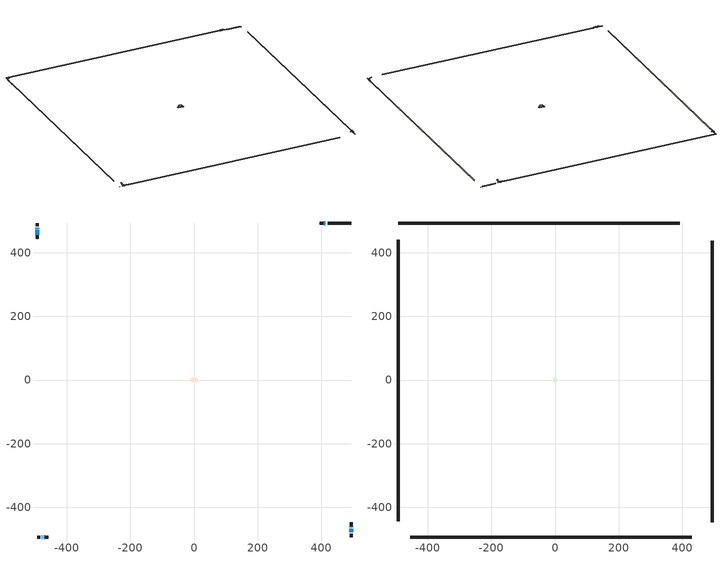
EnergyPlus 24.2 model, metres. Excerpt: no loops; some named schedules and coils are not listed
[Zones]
conditioned space
 floor adiabatic (AdiabaticFloorConstruction): -6.48,-6.48 -6.48,6.48 6.48,6.48 6.48,-6.48 z1.12
 floor foundation (Slab1 construction): -11.94,-3.41 -11.94,3.41 11.94,3.41 11.94,-3.41 z-1.34
 wall outside (RimJoist1 construction): 430.75,493.06 420.62,493.06 / -493.06,-493.06 -482.93,-493.06 / -493.06,493.06 -493.06,482.93 / 493.06,-493.06 493.06,-482.93 z1.12:1.42
 wall outside (AdiabaticWallConstruction 1): 415.39,493.06 414.66,493.06 / 413.74,493.06 413.31,493.06 z1.12:3.15
 wall outside (AdiabaticWallConstruction): -493.06,477.7 -493.06,477.19 z1.12:3.15; -493.06,476.27 -493.06,474.24 / -477.7,-493.06 -476.37,-493.06 / 493.06,-468.03 493.06,-466.48 / 493.06,-465.55 493.06,-464.9 / 493.06,-463.97 493.06,-463.32 / 493.06,-462.39 493.06,-461.09 / -493.06,466.11 -493.06,455.43 z1.12:2.34; -475.44,-493.06 -474.55,-493.06 / -473.62,-493.06 -472.73,-493.06 / 493.06,-477.7 493.06,-476.81 z1.12:2.19; 412.39,493.06 410.02,493.06 z1.12:2.56; 493.06,-475.88 493.06,-473.44 z1.12:2.14; -493.06,473.32 -493.06,472.7 z1.12:1.43; 493.06,-472.51 493.06,-468.96 / -493.06,471.78 -493.06,467.04 / -471.8,-493.06 -469.43,-493.06 / 409.09,493.06 406.73,493.06 z1.12:2.12
 wall outside (Wall1 construction): 405.8,493.06 394.42,493.06 / -468.51,-493.06 -457.13,-493.06 / -493.06,454.5 -493.06,443.13 / 493.06,-460.16 493.06,-448.79 z1.12:3.56
 wall outside (Wall2 construction): 393.5,493.06 392.86,493.06 / -456.2,-493.06 -455.57,-493.06 / -493.06,442.2 -493.06,441.56 / 493.06,-447.86 493.06,-447.22 z1.12:3.56
 wall foundation (FoundationWall1 construction): 431.68,493.06,-1.34 431.68,493.06,1.12 486.92,493.06,1.12 486.92,493.06,-1.01 493.06,493.06,-1.01 493.06,493.06,-1.34
 window (WindowConstruction 11): -493.06,477.7 -493.06,477.2 z1.12:3.15
 window (WindowConstruction 5): -493.06,476.27 -493.06,474.24 z1.12:2.34
 window (WindowConstruction 6): -477.7,-493.06 -476.37,-493.06 z1.12:2.34
 window (WindowConstruction 7): -475.44,-493.06 -474.55,-493.06 z1.12:2.19
 window (WindowConstruction 8): -473.62,-493.06 -472.73,-493.06 z1.12:2.19
 window (WindowConstruction 9): 412.39,493.06 410.02,493.06 z1.12:2.56
 window (WindowConstruction 13): 493.06,-477.7 493.06,-476.81 z1.12:2.19
 window (WindowConstruction 10): 493.06,-475.88 493.06,-473.44 z1.12:2.14
 window (WindowConstruction 12): -493.06,473.31 -493.06,472.71 z1.12:1.42
 window (WindowConstruction 14): 493.06,-472.51 493.06,-468.96 z1.12:2.12
 window (WindowConstruction 15): -493.06,471.78 -493.06,467.04 z1.12:2.12
 window (WindowConstruction 16): -471.8,-493.06 -469.43,-493.06 z1.12:2.12
 window (WindowConstruction 17): 409.09,493.06 406.73,493.06 z1.12:2.12
 window (WindowConstruction): 493.06,-468.03 493.06,-466.48 z1.12:2.34
 window (WindowConstruction 1): 493.06,-465.55 493.06,-464.9 z1.12:2.34
 window (WindowConstruction 2): 493.06,-463.97 493.06,-463.32 z1.12:2.34
 window (WindowConstruction 3): 493.06,-462.39 493.06,-461.09 z1.12:2.34
 window (WindowConstruction 4): -493.06,466.11 -493.06,455.43 z1.12:2.34
 door (Door): 415.39,493.06 414.67,493.06 z1.12:3.15
 door (Door 1): 413.74,493.06 413.31,493.06 z1.12:3.15
 ceiling adiabatic (AdiabaticFloorConstruction): 6.48,-6.48 6.48,6.48 -6.48,6.48 -6.48,-6.48 z1.12
attic - vented
 floor to conditioned space (Floor1 construction Reversed): -4.81,-4.81 -4.81,4.81 4.81,4.81 4.81,-4.81 z3.56
 floor to conditioned space (Floor2 construction Reversed): -4.35,-4.35 -4.35,4.35 4.35,4.35 4.35,-4.35 z3.56
 wall outside (Wall3 construction): 391.93,493.06 -492.13,493.06 / -454.64,-493.06 429.43,-493.06 / -493.06,440.63 -493.06,-443.43 / 493.06,-446.29 493.06,437.77 z1.12:3.56
 roof outside (Roof1 construction): 416.31,493.06,3.56 416.31,480.6,8.75 419.69,480.6,8.75 419.69,493.06,3.56; -478.63,-493.06,3.56 -478.63,-480.6,8.75 -482,-480.6,8.75 -482,-493.06,3.56; -493.06,478.63,3.56 -480.6,478.63,8.75 -480.6,482,8.75 -493.06,482,3.56; 493.06,-478.63,3.56 480.6,-478.63,8.75 480.6,-482,8.75 493.06,-482,3.56
shading: -493.06,476.9 -493.06,478 -493.67,478 -493.67,476.9 z3.45; -472.72,-493.06 -477.27,-493.06 -477.27,-493.67 -472.72,-493.67 z4.02; -471.51,-493.06 -474.84,-493.06 -474.84,-493.67 -471.51,-493.67 z3.41; 408.19,493.06 414.21,493.06 414.21,493.67 408.19,493.67 z4.38; 493.06,-476.51 493.06,-478 495.96,-478 495.96,-476.51 z2.49; 493.06,-472.83 493.06,-476.49 495.96,-476.49 495.96,-472.83 z2.74; -493.06,472.41 -493.06,473.61 -493.67,473.61 -493.67,472.41 z1.72; 493.06,-466.22 493.06,-475.25 493.67,-475.25 493.67,-466.22 z4.86; -493.06,464.3 -493.06,474.52 -493.67,474.52 -493.67,464.3 z4.86; -465.77,-493.06 -475.46,-493.06 -475.46,-493.67 -465.77,-493.67 z5.78; 403.07,493.06 412.75,493.06 412.75,493.67 403.07,493.67 z5.78
[Building]
Building 1: Terrain=Suburbs
[Site:Location]
Fredericton_NB: Latitude {deg}=45.87; Longitude {deg}=-66.54; Time Zone {hr}=-4; Elevation {m}=21; Keep Site Location Information=Yes
[Site:GroundTemperature:Shallow]
1.40444, -0.745387, -0.917552, 0.102649, 4.19819, 8.27465, 11.8087, 14.0475, 14.2377, 12.4168, 8.97287, 5.02146
[Site:WaterMainsTemperature]
Calculation Method=Schedule; Temperature Schedule=mains temperature schedule
[Material] Roughness=Rough; Thermal Absorptance=0.9
Name | Thickness {m} | Conductivity {W/m-K} | Density {kg/m3} | Specific Heat {J/kg-K} | Solar Absorptance | Visible Absorptance
asphalt or fiberglass shingles | 0.00635 | 0.162714 | 1121.4 | 1465.45 | 0.4 | 0.4
ceiling loosefill ins | 0.254 | 0.0480833 | 16.02 | 1046.75 | 0.7 | 0.7
ceiling stud and cavity | 0.0889 | 0.9709 | 20.9862 | 1087.66 | 0.7 | 0.7
ceiling stud and cavity 1 | 0.1397 | 0.106779 | 65.682 | 1177.47 | 0.7 | 0.7
concrete 4.0 in. | 0.1016 | 1.803125 | 2242.8 | 837.4 | 0.7 | 0.7
concrete 8.0 in. | 0.2032 | 1.803125 | 2242.8 | 837.4 | 0.7 | 0.7
door material | 0.04445 | 0.188738 | 512.64 | 1214.23 | 0.7 | 0.7
door material 1 | 0.04445 | 0.0451087 | 512.64 | 1214.23 | 0.7 | 0.7
exterior vertical ins | 0.0133985 | 0.029427 | 32.04 | 1214.23 | 0.7 | 0.7
floor covering | 0.0127 | 0.0433444 | 54.468 | 1339.84 | 0.6 | 0.6
floor rigid ins; wall rigid ins | 0.512978 | 0.029427 | 32.04 | 1214.23 | 0.7 | 0.7
floor stud and cavity | 0.1397 | 1.75129 | 37.0049 | 1207.88 | 0.7 | 0.7
furniture material conditioned space 1 | 0.1524 | 0.115458 | 640.8 | 1214.23 | 0.6 | 0.6
gypsum board | 0.0127 | 0.160291 | 801 | 837.4 | 0.6 | 0.6
gypsum board 1 | 0.00254 | 0.160291 | 801 | 837.4 | 0.6 | 0.6
gypsum board 2 | 0.0127 | 0.160291 | 801 | 837.4 | 0.7 | 0.7
osb sheathing 0.5 in. | 0.0127 | 0.115458 | 512.64 | 1214.23 | 0.7 | 0.7
osb sheathing 0.75 in. | 0.01905 | 0.115458 | 512.64 | 1214.23 | 0.7 | 0.7
osb sheathing 2.0 in. | 0.0508 | 0.115458 | 512.64 | 1214.23 | 0.7 | 0.7
rim joist rigid ins | 0.051816 | 0.029427 | 32.04 | 1214.23 | 0.7 | 0.7
rim joist stud and cavity | 0.0508 | 0.254006 | 125.044 | 1163.47 | 0.6 | 0.6
wall stud and cavity | 0.1397 | 0.0814562 | 139.0536 | 1170.24 | 0.7 | 0.7
wall stud and cavity 1 | 0.1397 | 0.0803833 | 139.0536 | 1170.24 | 0.7 | 0.7
wall stud and cavity 2 | 0.0889 | 6.1454 | 50.32683 | 1063.81 | 0.6 | 0.6
wall stud and cavity 3 | 0.0889 | 0.380278 | 52.3479 | 1209.89 | 0.7 | 0.7
wall stud and cavity 4 | 0.0889 | 0.391764 | 83.0341 | 1211.67 | 0.7 | 0.7
wood siding | 0.0254 | 0.102417 | 544.68 | 1172.36 | 0.4 | 0.4
wood siding 1 | 0.00254 | 0.102417 | 544.68 | 1172.36 | 0.4 | 0.4
wood siding 2; wood siding 3; wood siding 4 | 0.0254 | 0.102417 | 544.68 | 1172.36 | 0.7 | 0.7
[WindowMaterial:SimpleGlazingSystem]
Name | U-Factor {W/m2-K} | Solar Heat Gain Coefficient
WindowMaterial | 3.00991 | 0.52
WindowMaterial 1 | 3.01729 | 0.5
WindowMaterial 10 | 4.69684 | 0.56
WindowMaterial 11 | 2.99571 | 0.55
WindowMaterial 2 | 2.06622 | 0.51
WindowMaterial 3 | 1.98616 | 0.56
WindowMaterial 4 | 1.8868 | 0.63
WindowMaterial 5 | 2.94518 | 0.61
WindowMaterial 6 | 1.98276 | 0.57
WindowMaterial 7 | 1.92087 | 0.61
WindowMaterial 8 | 2.96903 | 0.55
WindowMaterial 9 | 4.70593 | 0.57
[Construction]
AdiabaticFloorConstruction: floor stud and cavity, floor rigid ins, osb sheathing 0.75 in., floor covering
AdiabaticWallConstruction: wood siding 3, wall rigid ins, wall stud and cavity 3, gypsum board
AdiabaticWallConstruction 1: wood siding 4, wall rigid ins, wall stud and cavity 3, gypsum board
Door: door material
Door 1: door material 1
Floor1 construction Reversed: gypsum board 1, ceiling stud and cavity
Floor2 construction Reversed: gypsum board, ceiling stud and cavity 1, ceiling loosefill ins
FoundationWall1 construction: concrete 8.0 in., gypsum board 2
furniture construction conditioned space 1: furniture material conditioned space 1
PartitionWallConstruction: gypsum board, wall stud and cavity 4, gypsum board
RimJoist1 construction: wood siding 2, rim joist rigid ins, osb sheathing 2.0 in., rim joist stud and cavity
Roof1 construction: asphalt or fiberglass shingles
Slab1 construction: concrete 4.0 in.
Wall1 construction: wood siding, osb sheathing 0.5 in., wall stud and cavity, gypsum board
Wall2 construction: wood siding, osb sheathing 0.5 in., wall stud and cavity 1, gypsum board
Wall3 construction: wood siding 1, wall stud and cavity 2
WindowConstruction; WindowConstruction 13; WindowConstruction 7; WindowConstruction 8: WindowMaterial
WindowConstruction 1: WindowMaterial 1
WindowConstruction 10: WindowMaterial 8
WindowConstruction 11: WindowMaterial 9
WindowConstruction 12: WindowMaterial 10
WindowConstruction 14; WindowConstruction 15; WindowConstruction 16; WindowConstruction 17: WindowMaterial 11
WindowConstruction 2: WindowMaterial 2
WindowConstruction 3: WindowMaterial 3
WindowConstruction 4: WindowMaterial 4
WindowConstruction 5: WindowMaterial 5
WindowConstruction 6: WindowMaterial 6
WindowConstruction 9: WindowMaterial 7
[Zone] Multiplier=1; Part of Total Floor Area=Yes
Name | Volume {m3}
attic - vented | 139.81
conditioned space | 843.8
[Space]
Name | Zone | Volume {m3}
attic - vented 1 | attic - vented | 139.81
conditioned space 1 | conditioned space | 843.8
[ZoneInfiltration:EffectiveLeakageArea]
infil attic - vented 1: Zone or Space=attic - vented 1; Schedule=Always On Discrete; Effective Air Leakage Area {cm2}=6727.2; Stack Coefficient=0.000530571; Wind Coefficient=1.5563e-05
[ZoneMixing]
whole house fan mix: Zone or Space=attic - vented; Schedule=Always On Continuous; Design Flow Rate Calculation Method=Flow/Zone; Design Flow Rate {m3/s}=0; Source Zone or Space=conditioned space
[SurfaceProperty:ExposedFoundationPerimeter]
Slab1: Exposed Perimeter Calculation Method=TotalExposedPerimeter; Total Exposed Perimeter {m}=61.387
[InternalMass] Zone or ZoneList=conditioned space; Space or SpaceList=conditioned space 1
Name | Construction | Surface Area {m2}
furniture mass conditioned space 1 | furniture construction conditioned space 1 | 132.36
partition wall mass | PartitionWallConstruction | 330.9
[Lights]
interior lighting: Zone or ZoneList or Space or SpaceList=conditioned space 1; Schedule=interior lighting schedule; Design Level Calculation Method=LightingLevel; Lighting Level {W}=343.2; Return Air Fraction=0; Fraction Radiant=0.6; Fraction Visible=0.2; Fraction Replaceable=1
[People]
occupants: Zone or ZoneList or Space or SpaceList=conditioned space 1; Number of People Schedule=occupants schedule; Number of People Calculation Method=People; Number of People=3; Fraction Radiant=0.314171; Sensible Heat Fraction=0.56303; Activity Level Schedule=occupants activity schedule; Carbon Dioxide Generation Rate {m3/s-W}=0; Enable ASHRAE 55 Comfort Warnings=No; Mean Radiant Temperature Calculation Type=EnclosureAveraged
[ElectricEquipment] Zone or ZoneList or Space or SpaceList=conditioned space 1; Design Level Calculation Method=EquipmentLevel
Name | Schedule | Design Level {W} | Fraction Latent | Fraction Radiant | Fraction Lost
clothes dryer | clothes dryer schedule | 140.772 | 0.015 | 0.081 | 0.85
clothes washer | clothes washer schedule | 32.1985 | 0.03 | 0.162 | 0.7
cooking range | cooking range schedule | 215.147 | 0.08 | 0.432 | 0.2
dishwasher | dishwasher schedule | 66.8632 | 0.3 | 0.18 | 0.4
fridge | fridge schedule | 72.9452 | 0 | 0.6 | 0
mech vent bath fan 0 | mech vent bath fan 0 schedule | 50.2 | 0 | 0 | 1
mech vent house fan | mech vent house fan schedule | 0 | 0 | 0 | 1
mech vent house fan cfis | mech vent house fan cfis schedule | 0 | 0 | 0 | 0
misc plug loads | misc plug loads schedule | 494.7 | 0.045 | 0.513 | 0.1
whole house fan | Always On Discrete | 0 | 0 | 0 | 1
[OtherEquipment] Zone or ZoneList or Space or SpaceList=conditioned space 1; Design Level Calculation Method=EquipmentLevel
Name | Fuel Type | Schedule | Design Level {W} | Fraction Latent | Fraction Radiant | Fraction Lost
clothes dryer 1 | Electricity | clothes dryer schedule | 0 | 0.015 | 0.081 | 0.85
cooking range 1 | Electricity | cooking range schedule | 0 | 0.08 | 0.432 | 0.2
general water use latent | None | general water use schedule | 62.594 | 1 | 0 | 0
general water use sensible | None | general water use schedule | -61.6891 | 0 | 0.6 | 0
mech vent house fan latent load | None | Always On Discrete | 0 | 1 | 0 | 0
mech vent house fan sensible load | None | Always On Discrete | 0 | 0 | 0 | 0
water heater energy adjustment1 | Electricity | Always On Discrete | 0.01 | 0 | 0 | 1
[ZoneInfiltration:DesignFlowRate] Zone or ZoneList or Space or SpaceList=conditioned space 1; Schedule=Always On Discrete; Design Flow Rate Calculation Method=Flow/Zone; Design Flow Rate {m3/s}=0
infil flow; natural vent flow; whole house fan flow
[ZoneControl:Thermostat]
conditioned space Thermostat: Zone or ZoneList=conditioned space; Control Type Schedule=conditioned space Thermostat Schedule; Control 1=conditioned space temperature setpoint; Temperature Difference Between Cutout And Setpoint {deltaC}=0
[ThermostatSetpoint:DualSetpoint]
conditioned space temperature setpoint: Heating Setpoint Temperature Schedule=heating setpoint; Cooling Setpoint Temperature Schedule=cooling setpoint
[AirLoopHVAC:UnitarySystem] Control Type=Load; Controlling Zone or Thermostat Location=conditioned space; Dehumidification Control Type=None; Availability Schedule=Always On Discrete; Fan Placement=BlowThrough; DX Heating Coil Sizing Ratio=1; Use DOAS DX Cooling Coil=No; Minimum Supply Air Temperature {C}=2; Latent Load Control=SensibleOnlyLoadControl; Cooling Supply Air Flow Rate Method=None; Heating Supply Air Flow Rate Method=SupplyAirFlowRate; Heating Supply Air Flow Rate {m3/s}=0.00141584; No Load Supply Air Flow Rate Method=SupplyAirFlowRate; No Load Supply Air Flow Rate {m3/s}=0; No Load Supply Air Flow Rate Control Set To Low Speed=Yes; Maximum Supply Air Temperature {C}=48.8889; Maximum Outdoor Dry-Bulb Temperature for Supplemental Heater Operation {C}=21; Ancillary On-Cycle Electric Power {W}=0; Ancillary Off-Cycle Electric Power {W}=0
Name | Supply Fan | Supply Air Fan Operating Mode Schedule | Heating Coil
unit heater unitary system | unit heater supply fan | unit heater auto fan schedule | unit heater htg coil
unit heater unitary system 1 | unit heater supply fan 1 | unit heater auto fan schedule 1 | unit heater htg coil 1
[Zone equipment]
conditioned space: electric baseboard, unit heater unitary system, unit heater unitary system 1
[Foundation:Kiva]
Foundation Kiva 1: Initial Indoor Air Temperature {C}=18; Wall Height Above Grade {m}=1.12002; Wall Depth Below Slab {m}=0.2032; Custom Block Material Name 1=exterior vertical ins; Custom Block Depth 1 {m}=2.46001; Custom Block X Position 1 {m}=0.2159; Custom Block Z Position 1 {m}=0
[Foundation:Kiva:Settings]
Soil Conductivity {W/m-K}=0.849921; Soil Density {kg/m3}=1842.3; Soil Specific Heat {J/kg-K}=418.7; Ground Solar Absorptivity=0.9; Ground Thermal Absorptivity=0.9; Ground Surface Roughness {m}=0.03; Far-Field Width {m}=40; Deep-Ground Boundary Condition=ZeroFlux; Deep-Ground Depth {m}=40; Minimum Cell Dimension {m}=0.2; Maximum Cell Growth Coefficient=3; Simulation Timestep=Timestep
[Exterior:Lights]
exterior lighting: Schedule=exterior lighting schedule; Design Level {W}=75.6
[EnergyManagementSystem:Sensor] Output:Variable or Output:Meter Index Key=conditioned space
Name | Output:Variable or Output:Meter
conditioned_space_clg_unmet_s | Zone Cooling Setpoint Not Met Time
conditioned_space_htg_unmet_s | Zone Heating Setpoint Not Met Time
fridge_tin_s; tin_s; tin_s_1 | Zone Mean Air Temperature
tout_s | Zone Outdoor Air Drybulb Temperature
win_s | Zone Air Humidity Ratio
[Schedule:Constant]
Name | Hourly Value
Always On Continuous; mech vent house fan schedule; mech vent house fan cfis schedule; Always On Discrete | 1
occupants activity schedule | 117.228
fridge schedule; unit heater auto fan schedule; unit heater auto fan schedule 1 | 0
[Schedule:Week:Daily]
interior lighting schedule Week Rule - Jan1-Jan27: interior lighting schedule day, interior lighting schedule day, interior lighting schedule day, interior lighting schedule day, interior lighting schedule day, interior lighting schedule day, interior lighting schedule day, interior lighting schedule default day, interior lighting schedule default day, interior lighting schedule default day, interior lighting schedule default day, interior lighting schedule default day
interior lighting schedule Week Rule - Jan28-Feb3: interior lighting schedule day, interior lighting schedule day, interior lighting schedule day, interior lighting schedule day, interior lighting schedule day 1, interior lighting schedule day 1, interior lighting schedule day 1, interior lighting schedule default day, interior lighting schedule default day, interior lighting schedule default day, interior lighting schedule default day, interior lighting schedule default day
interior lighting schedule Week Rule - Feb4-Feb24: interior lighting schedule day 1, interior lighting schedule day 1, interior lighting schedule day 1, interior lighting schedule day 1, interior lighting schedule day 1, interior lighting schedule day 1, interior lighting schedule day 1, interior lighting schedule default day, interior lighting schedule default day, interior lighting schedule default day, interior lighting schedule default day, interior lighting schedule default day
interior lighting schedule Week Rule - Feb25-Mar3: interior lighting schedule day 1, interior lighting schedule day 1, interior lighting schedule day 1, interior lighting schedule day 1, interior lighting schedule day 2, interior lighting schedule day 2, interior lighting schedule day 2, interior lighting schedule default day, interior lighting schedule default day, interior lighting schedule default day, interior lighting schedule default day, interior lighting schedule default day
interior lighting schedule Week Rule - Mar4-Mar31: interior lighting schedule day 2, interior lighting schedule day 2, interior lighting schedule day 2, interior lighting schedule day 2, interior lighting schedule day 2, interior lighting schedule day 2, interior lighting schedule day 2, interior lighting schedule default day, interior lighting schedule default day, interior lighting schedule default day, interior lighting schedule default day, interior lighting schedule default day
interior lighting schedule Week Rule - Apr1-Apr28: interior lighting schedule day 3, interior lighting schedule day 3, interior lighting schedule day 3, interior lighting schedule day 3, interior lighting schedule day 3, interior lighting schedule day 3, interior lighting schedule day 3, interior lighting schedule default day, interior lighting schedule default day, interior lighting schedule default day, interior lighting schedule default day, interior lighting schedule default day
interior lighting schedule Week Rule - Apr29-May5: interior lighting schedule day 3, interior lighting schedule day 3, interior lighting schedule day 4, interior lighting schedule day 4, interior lighting schedule day 4, interior lighting schedule day 4, interior lighting schedule day 4, interior lighting schedule default day, interior lighting schedule default day, interior lighting schedule default day, interior lighting schedule default day, interior lighting schedule default day
interior lighting schedule Week Rule - May6-May26: interior lighting schedule day 4, interior lighting schedule day 4, interior lighting schedule day 4, interior lighting schedule day 4, interior lighting schedule day 4, interior lighting schedule day 4, interior lighting schedule day 4, interior lighting schedule default day, interior lighting schedule default day, interior lighting schedule default day, interior lighting schedule default day, interior lighting schedule default day
interior lighting schedule Week Rule - May27-Jun2: interior lighting schedule day 4, interior lighting schedule day 4, interior lighting schedule day 4, interior lighting schedule day 4, interior lighting schedule day 4, interior lighting schedule day 5, interior lighting schedule day 5, interior lighting schedule default day, interior lighting schedule default day, interior lighting schedule default day, interior lighting schedule default day, interior lighting schedule default day
interior lighting schedule Week Rule - Jun3-Jun30: interior lighting schedule day 5, interior lighting schedule day 5, interior lighting schedule day 5, interior lighting schedule day 5, interior lighting schedule day 5, interior lighting schedule day 5, interior lighting schedule day 5, interior lighting schedule default day, interior lighting schedule default day, interior lighting schedule default day, interior lighting schedule default day, interior lighting schedule default day
interior lighting schedule Week Rule - Jul1-Jul28: interior lighting schedule day 6, interior lighting schedule day 6, interior lighting schedule day 6, interior lighting schedule day 6, interior lighting schedule day 6, interior lighting schedule day 6, interior lighting schedule day 6, interior lighting schedule default day, interior lighting schedule default day, interior lighting schedule default day, interior lighting schedule default day, interior lighting schedule default day
interior lighting schedule Week Rule - Jul29-Aug4: interior lighting schedule day 6, interior lighting schedule day 6, interior lighting schedule day 6, interior lighting schedule day 7, interior lighting schedule day 7, interior lighting schedule day 7, interior lighting schedule day 7, interior lighting schedule default day, interior lighting schedule default day, interior lighting schedule default day, interior lighting schedule default day, interior lighting schedule default day
interior lighting schedule Week Rule - Aug5-Aug25: interior lighting schedule day 7, interior lighting schedule day 7, interior lighting schedule day 7, interior lighting schedule day 7, interior lighting schedule day 7, interior lighting schedule day 7, interior lighting schedule day 7, interior lighting schedule default day, interior lighting schedule default day, interior lighting schedule default day, interior lighting schedule default day, interior lighting schedule default day
interior lighting schedule Week Rule - Aug26-Sep1: interior lighting schedule day 7, interior lighting schedule day 7, interior lighting schedule day 7, interior lighting schedule day 7, interior lighting schedule day 7, interior lighting schedule day 7, interior lighting schedule day 8, interior lighting schedule default day, interior lighting schedule default day, interior lighting schedule default day, interior lighting schedule default day, interior lighting schedule default day
interior lighting schedule Week Rule - Sep2-Sep29: interior lighting schedule day 8, interior lighting schedule day 8, interior lighting schedule day 8, interior lighting schedule day 8, interior lighting schedule day 8, interior lighting schedule day 8, interior lighting schedule day 8, interior lighting schedule default day, interior lighting schedule default day, interior lighting schedule default day, interior lighting schedule default day, interior lighting schedule default day
interior lighting schedule Week Rule - Sep30-Oct6: interior lighting schedule day 8, interior lighting schedule day 9, interior lighting schedule day 9, interior lighting schedule day 9, interior lighting schedule day 9, interior lighting schedule day 9, interior lighting schedule day 9, interior lighting schedule default day, interior lighting schedule default day, interior lighting schedule default day, interior lighting schedule default day, interior lighting schedule default day
interior lighting schedule Week Rule - Oct7-Oct27: interior lighting schedule day 9, interior lighting schedule day 9, interior lighting schedule day 9, interior lighting schedule day 9, interior lighting schedule day 9, interior lighting schedule day 9, interior lighting schedule day 9, interior lighting schedule default day, interior lighting schedule default day, interior lighting schedule default day, interior lighting schedule default day, interior lighting schedule default day
interior lighting schedule Week Rule - Oct28-Nov3: interior lighting schedule day 9, interior lighting schedule day 9, interior lighting schedule day 9, interior lighting schedule day 9, interior lighting schedule day 10, interior lighting schedule day 10, interior lighting schedule day 10, interior lighting schedule default day, interior lighting schedule default day, interior lighting schedule default day, interior lighting schedule default day, interior lighting schedule default day
interior lighting schedule Week Rule - Nov4-Nov24: interior lighting schedule day 10, interior lighting schedule day 10, interior lighting schedule day 10, interior lighting schedule day 10, interior lighting schedule day 10, interior lighting schedule day 10, interior lighting schedule day 10, interior lighting schedule default day, interior lighting schedule default day, interior lighting schedule default day, interior lighting schedule default day, interior lighting schedule default day
interior lighting schedule Week Rule - Nov25-Dec1: interior lighting schedule day 10, interior lighting schedule day 10, interior lighting schedule day 10, interior lighting schedule day 10, interior lighting schedule day 10, interior lighting schedule day 10, interior lighting schedule day 11, interior lighting schedule default day, interior lighting schedule default day, interior lighting schedule default day, interior lighting schedule default day, interior lighting schedule default day
interior lighting schedule Week Rule - Dec2-Dec31: interior lighting schedule day 11, interior lighting schedule day 11, interior lighting schedule day 11, interior lighting schedule day 11, interior lighting schedule day 11, interior lighting schedule day 11, interior lighting schedule day 11, interior lighting schedule default day, interior lighting schedule default day, interior lighting schedule default day, interior lighting schedule default day, interior lighting schedule default day
occupants schedule Week Rule - Jan1-Dec31: occupants schedule day, occupants schedule day, occupants schedule day, occupants schedule day, occupants schedule day, occupants schedule day, occupants schedule day, occupants schedule default day, occupants schedule default day, occupants schedule default day, occupants schedule default day, occupants schedule default day
clothes dryer schedule Week Rule - Jan1-Dec31: clothes dryer schedule day, clothes dryer schedule day, clothes dryer schedule day, clothes dryer schedule day, clothes dryer schedule day, clothes dryer schedule day, clothes dryer schedule day, clothes dryer schedule default day, clothes dryer schedule default day, clothes dryer schedule default day, clothes dryer schedule default day, clothes dryer schedule default day
clothes washer schedule Week Rule - Jan1-Dec31: clothes washer schedule day, clothes washer schedule day, clothes washer schedule day, clothes washer schedule day, clothes washer schedule day, clothes washer schedule day, clothes washer schedule day, clothes washer schedule default day, clothes washer schedule default day, clothes washer schedule default day, clothes washer schedule default day, clothes washer schedule default day
cooking range schedule Week Rule - Jan1-Dec31: cooking range schedule day, cooking range schedule day, cooking range schedule day, cooking range schedule day, cooking range schedule day, cooking range schedule day, cooking range schedule day, cooking range schedule default day, cooking range schedule default day, cooking range schedule default day, cooking range schedule default day, cooking range schedule default day
dishwasher schedule Week Rule - Jan1-Dec31: dishwasher schedule day, dishwasher schedule day, dishwasher schedule day, dishwasher schedule day, dishwasher schedule day, dishwasher schedule day, dishwasher schedule day, dishwasher schedule default day, dishwasher schedule default day, dishwasher schedule default day, dishwasher schedule default day, dishwasher schedule default day
mech vent bath fan 0 schedule Week Rule - Jan1-Dec31: mech vent bath fan 0 schedule day, mech vent bath fan 0 schedule day, mech vent bath fan 0 schedule day, mech vent bath fan 0 schedule day, mech vent bath fan 0 schedule day, mech vent bath fan 0 schedule day, mech vent bath fan 0 schedule day, mech vent bath fan 0 schedule default day, mech vent bath fan 0 schedule default day, mech vent bath fan 0 schedule default day, mech vent bath fan 0 schedule default day, mech vent bath fan 0 schedule default day
misc plug loads schedule Week Rule - Jan1-Dec31: misc plug loads schedule day, misc plug loads schedule day, misc plug loads schedule day, misc plug loads schedule day, misc plug loads schedule day, misc plug loads schedule day, misc plug loads schedule day, misc plug loads schedule default day, misc plug loads schedule default day, misc plug loads schedule default day, misc plug loads schedule default day, misc plug loads schedule default day
general water use schedule Week Rule - Jan1-Dec31: general water use schedule day, general water use schedule day, general water use schedule day, general water use schedule day, general water use schedule day, general water use schedule day, general water use schedule day, general water use schedule default day, general water use schedule default day, general water use schedule default day, general water use schedule default day, general water use schedule default day
exterior lighting schedule Week Rule - Jan1-Jan27: exterior lighting schedule day, exterior lighting schedule day, exterior lighting schedule day, exterior lighting schedule day, exterior lighting schedule day, exterior lighting schedule day, exterior lighting schedule day, exterior lighting schedule default day, exterior lighting schedule default day, exterior lighting schedule default day, exterior lighting schedule default day, exterior lighting schedule default day
exterior lighting schedule Week Rule - Jan28-Feb3: exterior lighting schedule day, exterior lighting schedule day, exterior lighting schedule day, exterior lighting schedule day, exterior lighting schedule day 1, exterior lighting schedule day 1, exterior lighting schedule day 1, exterior lighting schedule default day, exterior lighting schedule default day, exterior lighting schedule default day, exterior lighting schedule default day, exterior lighting schedule default day
exterior lighting schedule Week Rule - Feb4-Feb24: exterior lighting schedule day 1, exterior lighting schedule day 1, exterior lighting schedule day 1, exterior lighting schedule day 1, exterior lighting schedule day 1, exterior lighting schedule day 1, exterior lighting schedule day 1, exterior lighting schedule default day, exterior lighting schedule default day, exterior lighting schedule default day, exterior lighting schedule default day, exterior lighting schedule default day
exterior lighting schedule Week Rule - Feb25-Mar3: exterior lighting schedule day 1, exterior lighting schedule day 1, exterior lighting schedule day 1, exterior lighting schedule day 1, exterior lighting schedule day 2, exterior lighting schedule day 2, exterior lighting schedule day 2, exterior lighting schedule default day, exterior lighting schedule default day, exterior lighting schedule default day, exterior lighting schedule default day, exterior lighting schedule default day
exterior lighting schedule Week Rule - Mar4-Mar31: exterior lighting schedule day 2, exterior lighting schedule day 2, exterior lighting schedule day 2, exterior lighting schedule day 2, exterior lighting schedule day 2, exterior lighting schedule day 2, exterior lighting schedule day 2, exterior lighting schedule default day, exterior lighting schedule default day, exterior lighting schedule default day, exterior lighting schedule default day, exterior lighting schedule default day
exterior lighting schedule Week Rule - Apr1-Apr28: exterior lighting schedule day 3, exterior lighting schedule day 3, exterior lighting schedule day 3, exterior lighting schedule day 3, exterior lighting schedule day 3, exterior lighting schedule day 3, exterior lighting schedule day 3, exterior lighting schedule default day, exterior lighting schedule default day, exterior lighting schedule default day, exterior lighting schedule default day, exterior lighting schedule default day
exterior lighting schedule Week Rule - Apr29-May5: exterior lighting schedule day 3, exterior lighting schedule day 3, exterior lighting schedule day 4, exterior lighting schedule day 4, exterior lighting schedule day 4, exterior lighting schedule day 4, exterior lighting schedule day 4, exterior lighting schedule default day, exterior lighting schedule default day, exterior lighting schedule default day, exterior lighting schedule default day, exterior lighting schedule default day
exterior lighting schedule Week Rule - May6-May26: exterior lighting schedule day 4, exterior lighting schedule day 4, exterior lighting schedule day 4, exterior lighting schedule day 4, exterior lighting schedule day 4, exterior lighting schedule day 4, exterior lighting schedule day 4, exterior lighting schedule default day, exterior lighting schedule default day, exterior lighting schedule default day, exterior lighting schedule default day, exterior lighting schedule default day
exterior lighting schedule Week Rule - May27-Jun2: exterior lighting schedule day 4, exterior lighting schedule day 4, exterior lighting schedule day 4, exterior lighting schedule day 4, exterior lighting schedule day 4, exterior lighting schedule day 5, exterior lighting schedule day 5, exterior lighting schedule default day, exterior lighting schedule default day, exterior lighting schedule default day, exterior lighting schedule default day, exterior lighting schedule default day
exterior lighting schedule Week Rule - Jun3-Jun30: exterior lighting schedule day 5, exterior lighting schedule day 5, exterior lighting schedule day 5, exterior lighting schedule day 5, exterior lighting schedule day 5, exterior lighting schedule day 5, exterior lighting schedule day 5, exterior lighting schedule default day, exterior lighting schedule default day, exterior lighting schedule default day, exterior lighting schedule default day, exterior lighting schedule default day
[Schedule:Year]
interior lighting schedule: interior lighting schedule Week Rule - Jan1-Jan27, 1, 1, 1, 27, interior lighting schedule Week Rule - Jan28-Feb3, 1, 28, 2, 3, interior lighting schedule Week Rule - Feb4-Feb24, 2, 4, 2, 24, interior lighting schedule Week Rule - Feb25-Mar3, 2, 25, 3, 3, interior lighting schedule Week Rule - Mar4-Mar31, 3, 4, 3, 31, interior lighting schedule Week Rule - Apr1-Apr28, 4, 1, 4, 28, interior lighting schedule Week Rule - Apr29-May5, 4, 29, 5, 5, interior lighting schedule Week Rule - May6-May26, 5, 6, 5, 26, interior lighting schedule Week Rule - May27-Jun2, 5, 27, 6, 2, interior lighting schedule Week Rule - Jun3-Jun30, 6, 3, 6, 30, interior lighting schedule Week Rule - Jul1-Jul28, 7, 1, 7, 28, interior lighting schedule Week Rule - Jul29-Aug4, 7, 29, 8, 4, interior lighting schedule Week Rule - Aug5-Aug25, 8, 5, 8, 25, interior lighting schedule Week Rule - Aug26-Sep1, 8, 26, 9, 1, interior lighting schedule Week Rule - Sep2-Sep29, 9, 2, 9, 29, interior lighting schedule Week Rule - Sep30-Oct6, 9, 30, 10, 6, interior lighting schedule Week Rule - Oct7-Oct27, 10, 7, 10, 27, interior lighting schedule Week Rule - Oct28-Nov3, 10, 28, 11, 3, interior lighting schedule Week Rule - Nov4-Nov24, 11, 4, 11, 24, interior lighting schedule Week Rule - Nov25-Dec1, 11, 25, 12, 1, interior lighting schedule Week Rule - Dec2-Dec31, 12, 2, 12, 31
occupants schedule: occupants schedule Week Rule - Jan1-Dec31, 1, 1, 12, 31
clothes dryer schedule: clothes dryer schedule Week Rule - Jan1-Dec31, 1, 1, 12, 31
clothes washer schedule: clothes washer schedule Week Rule - Jan1-Dec31, 1, 1, 12, 31
cooking range schedule: cooking range schedule Week Rule - Jan1-Dec31, 1, 1, 12, 31
dishwasher schedule: dishwasher schedule Week Rule - Jan1-Dec31, 1, 1, 12, 31
mech vent bath fan 0 schedule: mech vent bath fan 0 schedule Week Rule - Jan1-Dec31, 1, 1, 12, 31
misc plug loads schedule: misc plug loads schedule Week Rule - Jan1-Dec31, 1, 1, 12, 31
general water use schedule: general water use schedule Week Rule - Jan1-Dec31, 1, 1, 12, 31
exterior lighting schedule: exterior lighting schedule Week Rule - Jan1-Jan27, 1, 1, 1, 27, exterior lighting schedule Week Rule - Jan28-Feb3, 1, 28, 2, 3, exterior lighting schedule Week Rule - Feb4-Feb24, 2, 4, 2, 24, exterior lighting schedule Week Rule - Feb25-Mar3, 2, 25, 3, 3, exterior lighting schedule Week Rule - Mar4-Mar31, 3, 4, 3, 31, exterior lighting schedule Week Rule - Apr1-Apr28, 4, 1, 4, 28, exterior lighting schedule Week Rule - Apr29-May5, 4, 29, 5, 5, exterior lighting schedule Week Rule - May6-May26, 5, 6, 5, 26, exterior lighting schedule Week Rule - May27-Jun2, 5, 27, 6, 2, exterior lighting schedule Week Rule - Jun3-Jun30, 6, 3, 6, 30, exterior lighting schedule Week Rule - Jul1-Jul28, 7, 1, 7, 28, exterior lighting schedule Week Rule - Jul29-Aug4, 7, 29, 8, 4, exterior lighting schedule Week Rule - Aug5-Aug25, 8, 5, 8, 25, exterior lighting schedule Week Rule - Aug26-Sep1, 8, 26, 9, 1, exterior lighting schedule Week Rule - Sep2-Sep29, 9, 2, 9, 29, exterior lighting schedule Week Rule - Sep30-Oct6, 9, 30, 10, 6, exterior lighting schedule Week Rule - Oct7-Oct27, 10, 7, 10, 27, exterior lighting schedule Week Rule - Oct28-Nov3, 10, 28, 11, 3, exterior lighting schedule Week Rule - Nov4-Nov24, 11, 4, 11, 24, exterior lighting schedule Week Rule - Nov25-Dec1, 11, 25, 12, 1, exterior lighting schedule Week Rule - Dec2-Dec31, 12, 2, 12, 31
[Schedule:Compact]
conditioned space Thermostat Schedule: Through: 12/31, For: AllDays, Until: 24:00, 4
mains temperature schedule: Through: 01/01, For: AllDays, Until: 24:00, 6.14222, Through: 01/02, For: AllDays, Until: 24:00, 6.07056, Through: 01/03, For: AllDays, Until: 24:00, 6.00056, Through: 01/04, For: AllDays, Until: 24:00, 5.93111, Through: 01/05, For: AllDays, Until: 24:00, 5.86333, Through: 01/06, For: AllDays, Until: 24:00, 5.79611, Through: 01/07, For: AllDays, Until: 24:00, 5.73056, Through: 01/08, For: AllDays, Until: 24:00, 5.66611, Through: 01/09, For: AllDays, Until: 24:00, 5.60278, Through: 01/10, For: AllDays, Until: 24:00, 5.54056, Through: 01/11, For: AllDays, Until: 24:00, 5.48, Through: 01/12, For: AllDays, Until: 24:00, 5.42056, Through: 01/13, For: AllDays, Until: 24:00, 5.36222, Through: 01/14, For: AllDays, Until: 24:00, 5.30556, Through: 01/15, For: AllDays, Until: 24:00, 5.25, Through: 01/16, For: AllDays, Until: 24:00, 5.19611, Through: 01/17, For: AllDays, Until: 24:00, 5.14333, Through: 01/18, For: AllDays, Until: 24:00, 5.09167, Through: 01/19, For: AllDays, Until: 24:00, 5.04167, Through: 01/20, For: AllDays, Until: 24:00, 4.99333, Through: 01/21, For: AllDays, Until: 24:00, 4.94611, Through: 01/22, For: AllDays, Until: 24:00, 4.90056, Through: 01/23, For: AllDays, Until: 24:00, 4.85611, Through: 01/24, For: AllDays, Until: 24:00, 4.81389, Through: 01/25, For: AllDays, Until: 24:00, 4.77222, Through: 01/26, For: AllDays, Until: 24:00, 4.73278, Through: 01/27, For: AllDays, Until: 24:00, 4.69444, Through: 01/28, For: AllDays, Until: 24:00, 4.65778, Through: 01/29, For: AllDays, Until: 24:00, 4.62278, Through: 01/30, For: AllDays, Until: 24:00, 4.58889, Through: 01/31, For: AllDays, Until: 24:00, 4.55667, Through: 02/01, For: AllDays, Until: 24:00, 4.52611, Through: 02/02, For: AllDays, Until: 24:00, 4.49722, Through: 02/03, For: AllDays, Until: 24:00, 4.47, Through: 02/04, For: AllDays, Until: 24:00, 4.44389, Through: 02/05, For: AllDays, Until: 24:00, 4.42, Through: 02/06, For: AllDays, Until: 24:00, 4.39722, Through: 02/07, For: AllDays, Until: 24:00, 4.37611, Through: 02/08, For: AllDays, Until: 24:00, 4.35722, Through: 02/09, For: AllDays, Until: 24:00, 4.33944, Through: 02/10, For: AllDays, Until: 24:00, 4.32333, Through: 02/11, For: AllDays, Until: 24:00, 4.30889, Through: 02/12, For: AllDays, Until: 24:00, 4.29556, Through: 02/13, For: AllDays, Until: 24:00, 4.28444, Through: 02/14, For: AllDays, Until: 24:00, 4.275, Through: 02/15, For: AllDays, Until: 24:00, 4.26722, Through: 02/16, For: AllDays, Until: 24:00, 4.26056, Through: 02/17, For: AllDays, Until: 24:00, 4.25611, Through: 02/18, For: AllDays, Until: 24:00, 4.25333, Through: 02/19, For: AllDays, Until: 24:00, 4.25167, Through: 02/20, For: AllDays, Until: 24:00, 4.25222, Through: 02/21, For: AllDays, Until: 24:00, 4.25389, Through: 02/22, For: AllDays, Until: 24:00, 4.25778, Through: 02/23, For: AllDays, Until: 24:00, 4.26278, Through: 02/24, For: AllDays, Until: 24:00, 4.27, Through: 02/25, For: AllDays, Until: 24:00, 4.27833, Through: 02/26, For: AllDays, Until: 24:00, 4.28889, Through: 02/27, For: AllDays, Until: 24:00, 4.30056, Through: 02/28, For: AllDays, Until: 24:00, 4.31389, Through: 03/01, For: AllDays, Until: 24:00, 4.32944, Through: 03/02, For: AllDays, Until: 24:00, 4.34611, Through: 03/03, For: AllDays, Until: 24:00, 4.36444, Through: 03/04, For: AllDays, Until: 24:00, 4.38444, Through: 03/05, For: AllDays, Until: 24:00, 4.40611, Through: 03/06, For: AllDays, Until: 24:00, 4.42944, Through: 03/07, For: AllDays, Until: 24:00, 4.45389, Through: 03/08, For: AllDays, Until: 24:00, 4.48056, Through: 03/09, For: AllDays, Until: 24:00, 4.50833, Through: 03/10, For: AllDays, Until: 24:00, 4.53778, Through: 03/11, For: AllDays, Until: 24:00, 4.56889, Through: 03/12, For: AllDays, Until: 24:00, 4.60167, Through: 03/13, For: AllDays, Until: 24:00, 4.63611, Through: 03/14, For: AllDays, Until: 24:00, 4.67167, Through: 03/15, For: AllDays, Until: 24:00, 4.70889, Through: 03/16, For: AllDays, Until: 24:00, 4.74778, Through: 03/17, For: AllDays, Until: 24:00, 4.78833, Through: 03/18, For: AllDays, Until: 24:00, 4.83, Through: 03/19, For: AllDays, Until: 24:00, 4.87333, Through: 03/20, For: AllDays, Until: 24:00, 4.91833, Through: 03/21, For: AllDays, Until: 24:00, 4.96444, Through: 03/22, For: AllDays, Until: 24:00, 5.01222, Through: 03/23, For: AllDays, Until: 24:00, 5.06111, Through: 03/24, For: AllDays, Until: 24:00, 5.11167, Through: 03/25, For: AllDays, Until: 24:00, 5.16389, Through: 03/26, For: AllDays, Until: 24:00, 5.21722, Through: 03/27, For: AllDays, Until: 24:00, 5.27167, Through: 03/28, For: AllDays, Until: 24:00, 5.32778, Through: 03/29, For: AllDays, Until: 24:00, 5.385, Through: 03/30, For: AllDays, Until: 24:00, 5.44389, Through: 03/31, For: AllDays, Until: 24:00, 5.50333, Through: 04/01, For: AllDays, Until: 24:00, 5.565, Through: 04/02, For: AllDays, Until: 24:00, 5.62722, Through: 04/03, For: AllDays, Until: 24:00, 5.69111, Through: 04/04, For: AllDays, Until: 24:00, 5.75611, Through: 04/05, For: AllDays, Until: 24:00, 5.82222, Through: 04/06, For: AllDays, Until: 24:00, 5.88944, Through: 04/07, For: AllDays, Until: 24:00, 5.95833, Through: 04/08, For: AllDays, Until: 24:00, 6.02778, Through: 04/09, For: AllDays, Until: 24:00, 6.09833, Through: 04/10, For: AllDays, Until: 24:00, 6.17056, Through: 04/11, For: AllDays, Until: 24:00, 6.24333, Through: 04/12, For: AllDays, Until: 24:00, 6.31778, Through: 04/13, For: AllDays, Until: 24:00, 6.39278, Through: 04/14, For: AllDays, Until: 24:00, 6.46889, Through: 04/15, For: AllDays, Until: 24:00, 6.54611, Through: 04/16, For: AllDays, Until: 24:00, 6.62389, Through: 04/17, For: AllDays, Until: 24:00, 6.70278, Through: 04/18, For: AllDays, Until: 24:00, 6.78278, Through: 04/19, For: AllDays, Until: 24:00, 6.86389, Through: 04/20, For: AllDays, Until: 24:00, 6.94556, Through: 04/21, For: AllDays, Until: 24:00, 7.02833, Through: 04/22, For: AllDays, Until: 24:00, 7.11167, Through: 04/23, For: AllDays, Until: 24:00, 7.19556, Through: 04/24, For: AllDays, Until: 24:00, 7.28056, Through: 04/25, For: AllDays, Until: 24:00, 7.36667, Through: 04/26, For: AllDays, Until: 24:00, 7.45333, Through: 04/27, For: AllDays, Until: 24:00, 7.54056, Through: 04/28, For: AllDays, Until: 24:00, 7.62833, Through: 04/29, For: AllDays, Until: 24:00, 7.71667, Through: 04/30, For: AllDays, Until: 24:00, 7.80611, Through: 05/01, For: AllDays, Until: 24:00, 7.89556, Through: 05/02, For: AllDays, Until: 24:00, 7.98611, Through: 05/03, For: AllDays, Until: 24:00, 8.07667, Through: 05/04, For: AllDays, Until: 24:00, 8.16833, Through: 05/05, For: AllDays, Until: 24:00, 8.26, Through: 05/06, For: AllDays, Until: 24:00, 8.35222, Through: 05/07, For: AllDays, Until: 24:00, 8.445, Through: 05/08, For: AllDays, Until: 24:00, 8.53833, Through: 05/09, For: AllDays, Until: 24:00, 8.63222, Through: 05/10, For: AllDays, Until: 24:00, 8.72611, Through: 05/11, For: AllDays, Until: 24:00, 8.82, Through: 05/12, For: AllDays, Until: 24:00, 8.915, Through: 05/13, For: AllDays, Until: 24:00, 9.00944, Through: 05/14, For: AllDays, Until: 24:00, 9.10444, Through: 05/15, For: AllDays, Until: 24:00, 9.2, Through: 05/16, For: AllDays, Until: 24:00, 9.29556, Through: 05/17, For: AllDays, Until: 24:00, 9.39111, Through: 05/18, For: AllDays, Until: 24:00, 9.48667, Through: 05/19, For: AllDays, Until: 24:00, 9.58278, Through: 05/20, For: AllDays, Until: 24:00, 9.67889, Through: 05/21, For: AllDays, Until: 24:00, 9.77444, Through: 05/22, For: AllDays, Until: 24:00, 9.87056, Through: 05/23, For: AllDays, Until: 24:00, 9.96667, Through: 05/24, For: AllDays, Until: 24:00, 10.0628, Through: 05/25, For: AllDays, Until: 24:00, 10.1583, Through: 05/26, For: AllDays, Until: 24:00, 10.2544, Through: 05/27, For: AllDays, Until: 24:00, 10.35, Through: 05/28, For: AllDays, Until: 24:00, 10.4456, Through: 05/29, For: AllDays, Until: 24:00, 10.5406, Through: 05/30, For: AllDays, Until: 24:00, 10.6361, Through: 05/31, For: AllDays, Until: 24:00, 10.7306, Through: 06/01, For: AllDays, Until: 24:00, 10.8256, Through: 06/02, For: AllDays, Until: 24:00, 10.92, Through: 06/03, For: AllDays, Until: 24:00, 11.0139, Through: 06/04, For: AllDays, Until: 24:00, 11.1072, Through: 06/05, For: AllDays, Until: 24:00, 11.2006, Through: 06/06, For: AllDays, Until: 24:00, 11.2933, Through: 06/07, For: AllDays, Until: 24:00, 11.3861, Through: 06/08, For: AllDays, Until: 24:00, 11.4778, Through: 06/09, For: AllDays, Until: 24:00, 11.5694, Through: 06/10, For: AllDays, Until: 24:00, 11.6606, Through: 06/11, For: AllDays, Until: 24:00, 11.7506, Through: 06/12, For: AllDays, Until: 24:00, 11.8406, Through: 06/13, For: AllDays, Until: 24:00, 11.93, Through: 06/14, For: AllDays, Until: 24:00, 12.0183, Through: 06/15, For: AllDays, Until: 24:00, 12.1067, Through: 06/16, For: AllDays, Until: 24:00, 12.1939, Through: 06/17, For: AllDays, Until: 24:00, 12.2806, Through: 06/18, For: AllDays, Until: 24:00, 12.3661, Through: 06/19, For: AllDays, Until: 24:00, 12.4517, Through: 06/20, For: AllDays, Until: 24:00, 12.5356, Through: 06/21, For: AllDays, Until: 24:00, 12.6194, Through: 06/22, For: AllDays, Until: 24:00, 12.7022, Through: 06/23, For: AllDays, Until: 24:00, 12.7839, Through: 06/24, For: AllDays, Until: 24:00, 12.865, Through: 06/25, For: AllDays, Until: 24:00, 12.945, Through: 06/26, For: AllDays, Until: 24:00, 13.0244, Through: 06/27, For: AllDays, Until: 24:00, 13.1028, Through: 06/28, For: AllDays, Until: 24:00, 13.18, Through: 06/29, For: AllDays, Until: 24:00, 13.2561, Through: 06/30, For: AllDays, Until: 24:00, 13.3311, Through: 07/01, For: AllDays, Until: 24:00, 13.4056, Through: 07/02, For: AllDays, Until: 24:00, 13.4789, Through: 07/03, For: AllDays, Until: 24:00, 13.5511, Through: 07/04, For: AllDays, Until: 24:00, 13.6217, Through: 07/05, For: AllDays, Until: 24:00, 13.6917, Through: 07/06, For: AllDays, Until: 24:00, 13.7606, Through: 07/07, For: AllDays, Until: 24:00, 13.8278, Through: 07/08, For: AllDays, Until: 24:00, 13.8944, Through: 07/09, For: AllDays, Until: 24:00, 13.9594, Through: 07/10, For: AllDays, Until: 24:00, 14.0233, Through: 07/11, For: AllDays, Until: 24:00, 14.0861, Through: 07/12, For: AllDays, Until: 24:00, 14.1478, Through: 07/13, For: AllDays, Until: 24:00, 14.2078, Through: 07/14, For: AllDays, Until: 24:00, 14.2667, Through: 07/15, For: AllDays, Until: 24:00, 14.3244, Through: 07/16, For: AllDays, Until: 24:00, 14.3806, Through: 07/17, For: AllDays, Until: 24:00, 14.4356, Through: 07/18, For: AllDays, Until: 24:00, 14.4889, Through: 07/19, For: AllDays, Until: 24:00, 14.5411, Through: 07/20, For: AllDays, Until: 24:00, 14.5917, Through: 07/21, For: AllDays, Until: 24:00, 14.6411, Through: 07/22, For: AllDays, Until: 24:00, 14.6889, Through: 07/23, For: AllDays, Until: 24:00, 14.7356, Through: 07/24, For: AllDays, Until: 24:00, 14.7806, Through: 07/25, For: AllDays, Until: 24:00, 14.8239, Through: 07/26, For: AllDays, Until: 24:00, 14.8661, Through: 07/27, For: AllDays, Until: 24:00, 14.9067, Through: 07/28, For: AllDays, Until: 24:00, 14.9456, Through: 07/29, For: AllDays, Until: 24:00, 14.9833, Through: 07/30, For: AllDays, Until: 24:00, 15.0194, Through: 07/31, For: AllDays, Until: 24:00, 15.0539, Through: 08/01, For: AllDays, Until: 24:00, 15.0867, Through: 08/02, For: AllDays, Until: 24:00, 15.1183, Through: 08/03, For: AllDays, Until: 24:00, 15.1483, Through: 08/04, For: AllDays, Until: 24:00, 15.1761, Through: 08/05, For: AllDays, Until: 24:00, 15.2028, Through: 08/06, For: AllDays, Until: 24:00, 15.2283, Through: 08/07, For: AllDays, Until: 24:00, 15.2517, Through: 08/08, For: AllDays, Until: 24:00, 15.2733, Through: 08/09, For: AllDays, Until: 24:00, 15.2939, Through: 08/10, For: AllDays, Until: 24:00, 15.3122, Through: 08/11, For: AllDays, Until: 24:00, 15.3294, Through: 08/12, For: AllDays, Until: 24:00, 15.345, Through: 08/13, For: AllDays, Until: 24:00, 15.3583, Through: 08/14, For: AllDays, Until: 24:00, 15.3706, Through: 08/15, For: AllDays, Until: 24:00, 15.3811, Through: 08/16, For: AllDays, Until: 24:00, 15.39, Through: 08/17, For: AllDays, Until: 24:00, 15.3972, Through: 08/18, For: AllDays, Until: 24:00, 15.4028, Through: 08/19, For: AllDays, Until: 24:00, 15.4067, Through: 08/20, For: AllDays, Until: 24:00, 15.4089, Through: 08/21, For: AllDays, Until: 24:00, 15.4094, Through: 08/22, For: AllDays, Until: 24:00, 15.4083, Through: 08/23, For: AllDays, Until: 24:00, 15.4056, Through: 08/24, For: AllDays, Until: 24:00, 15.4017, Through: 08/25, For: AllDays, Until: 24:00, 15.3956, Through: 08/26, For: AllDays, Until: 24:00, 15.3878, Through: 08/27, For: AllDays, Until: 24:00, 15.3783, Through: 08/28, For: AllDays, Until: 24:00, 15.3672, Through: 08/29, For: AllDays, Until: 24:00, 15.355, Through: 08/30, For: AllDays, Until: 24:00, 15.3406, Through: 08/31, For: AllDays, Until: 24:00, 15.325, Through: 09/01, For: AllDays, Until: 24:00, 15.3072, Through: 09/02, For: AllDays, Until: 24:00, 15.2883, Through: 09/03, For: AllDays, Until: 24:00, 15.2678, Through: 09/04, For: AllDays, Until: 24:00, 15.245, Through: 09/05, For: AllDays, Until: 24:00, 15.2211, Through: 09/06, For: AllDays, Until: 24:00, 15.1956, Through: 09/07, For: AllDays, Until: 24:00, 15.1689, Through: 09/08, For: AllDays, Until: 24:00, 15.14, Through: 09/09, For: AllDays, Until: 24:00, 15.1094, Through: 09/10, For: AllDays, Until: 24:00, 15.0778, Through: 09/11, For: AllDays, Until: 24:00, 15.0444, Through: 09/12, For: AllDays, Until: 24:00, 15.0094, Through: 09/13, For: AllDays, Until: 24:00, 14.9728, Through: 09/14, For: AllDays, Until: 24:00, 14.935, Through: 09/15, For: AllDays, Until: 24:00, 14.8956, Through: 09/16, For: AllDays, Until: 24:00, 14.8544, Through: 09/17, For: AllDays, Until: 24:00, 14.8122, Through: 09/18, For: AllDays, Until: 24:00, 14.7683, Through: 09/19, For: AllDays, Until: 24:00, 14.7228, Through: 09/20, For: AllDays, Until: 24:00, 14.6756, Through: 09/21, For: AllDays, Until: 24:00, 14.6278, Through: 09/22, For: AllDays, Until: 24:00, 14.5778, Through: 09/23, For: AllDays, Until: 24:00, 14.5267, Through: 09/24, For: AllDays, Until: 24:00, 14.4739, Through: 09/25, For: AllDays, Until: 24:00, 14.42, Through: 09/26, For: AllDays, Until: 24:00, 14.365, Through: 09/27, For: AllDays, Until: 24:00, 14.3083, Through: 09/28, For: AllDays, Until: 24:00, 14.2506, Through: 09/29, For: AllDays, Until: 24:00, 14.1911, Through: 09/30, For: AllDays, Until: 24:00, 14.1306, Through: 10/01, For: AllDays, Until: 24:00, 14.0689, Through: 10/02, For: AllDays, Until: 24:00, 14.0056, Through: 10/03, For: AllDays, Until: 24:00, 13.9417, Through: 10/04, For: AllDays, Until: 24:00, 13.8761, Through: 10/05, For: AllDays, Until: 24:00, 13.8094, Through: 10/06, For: AllDays, Until: 24:00, 13.7417, Through: 10/07, For: AllDays, Until: 24:00, 13.6722, Through: 10/08, For: AllDays, Until: 24:00, 13.6022, Through: 10/09, For: AllDays, Until: 24:00, 13.5311, Through: 10/10, For: AllDays, Until: 24:00, 13.4583, Through: 10/11, For: AllDays, Until: 24:00, 13.385, Through: 10/12, For: AllDays, Until: 24:00, 13.3106, Through: 10/13, For: AllDays, Until: 24:00, 13.235, Through: 10/14, For: AllDays, Until: 24:00, 13.1583, Through: 10/15, For: AllDays, Until: 24:00, 13.0806, Through: 10/16, For: AllDays, Until: 24:00, 13.0022, Through: 10/17, For: AllDays, Until: 24:00, 12.9228, Through: 10/18, For: AllDays, Until: 24:00, 12.8428, Through: 10/19, For: AllDays, Until: 24:00, 12.7611, Through: 10/20, For: AllDays, Until: 24:00, 12.6789, Through: 10/21, For: AllDays, Until: 24:00, 12.5961, Through: 10/22, For: AllDays, Until: 24:00, 12.5122, Through: 10/23, For: AllDays, Until: 24:00, 12.4278, Through: 10/24, For: AllDays, Until: 24:00, 12.3422, Through: 10/25, For: AllDays, Until: 24:00, 12.2561, Through: 10/26, For: AllDays, Until: 24:00, 12.1694, Through: 10/27, For: AllDays, Until: 24:00, 12.0822, Through: 10/28, For: AllDays, Until: 24:00, 11.9939, Through: 10/29, For: AllDays, Until: 24:00, 11.905, Through: 10/30, For: AllDays, Until: 24:00, 11.8156, Through: 10/31, For: AllDays, Until: 24:00, 11.7256, Through: 11/01, For: AllDays, Until: 24:00, 11.635, Through: 11/02, For: AllDays, Until: 24:00, 11.5439, Through: 11/03, For: AllDays, Until: 24:00, 11.4522, Through: 11/04, For: AllDays, Until: 24:00, 11.36, Through: 11/05, For: AllDays, Until: 24:00, 11.2678, Through: 11/06, For: AllDays, Until: 24:00, 11.1744, Through: 11/07, For: AllDays, Until: 24:00, 11.0811, Through: 11/08, For: AllDays, Until: 24:00, 10.9878, Through: 11/09, For: AllDays, Until: 24:00, 10.8933, Through: 11/10, For: AllDays, Until: 24:00, 10.7989, Through: 11/11, For: AllDays, Until: 24:00, 10.7044, Through: 11/12, For: AllDays, Until: 24:00, 10.6094, Through: 11/13, For: AllDays, Until: 24:00, 10.5144, Through: 11/14, For: AllDays, Until: 24:00, 10.4189, Through: 11/15, For: AllDays, Until: 24:00, 10.3233, Through: 11/16, For: AllDays, Until: 24:00, 10.2278, Through: 11/17, For: AllDays, Until: 24:00, 10.1317, Through: 11/18, For: AllDays, Until: 24:00, 10.0361, Through: 11/19, For: AllDays, Until: 24:00, 9.94, Through: 11/20, For: AllDays, Until: 24:00, 9.84389, Through: 11/21, For: AllDays, Until: 24:00, 9.74778, Through: 11/22, For: AllDays, Until: 24:00, 9.65222, Through: 11/23, For: AllDays, Until: 24:00, 9.55611, Through: 11/24, For: AllDays, Until: 24:00, 9.46, Through: 11/25, For: AllDays, Until: 24:00, 9.36444, Through: 11/26, For: AllDays, Until: 24:00, 9.26889, Through: 11/27, For: AllDays, Until: 24:00, 9.17333, Through: 11/28, For: AllDays, Until: 24:00, 9.07833, Through: 11/29, For: AllDays, Until: 24:00, 8.98333, Through: 11/30, For: AllDays, Until: 24:00, 8.88833, Through: 12/01, For: AllDays, Until: 24:00, 8.79389, Through: 12/02, For: AllDays, Until: 24:00, 8.7, Through: 12/03, For: AllDays, Until: 24:00, 8.60611, Through: 12/04, For: AllDays, Until: 24:00, 8.51222, Through: 12/05, For: AllDays, Until: 24:00, 8.41944, Through: 12/06, For: AllDays, Until: 24:00, 8.32667, Through: 12/07, For: AllDays, Until: 24:00, 8.23444, Through: 12/08, For: AllDays, Until: 24:00, 8.14278, Through: 12/09, For: AllDays, Until: 24:00, 8.05167, Through: 12/10, For: AllDays, Until: 24:00, 7.96056, Through: 12/11, For: AllDays, Until: 24:00, 7.87056, Through: 12/12, For: AllDays, Until: 24:00, 7.78111, Through: 12/13, For: AllDays, Until: 24:00, 7.69222, Through: 12/14, For: AllDays, Until: 24:00, 7.60333, Through: 12/15, For: AllDays, Until: 24:00, 7.51611, Through: 12/16, For: AllDays, Until: 24:00, 7.42889, Through: 12/17, For: AllDays, Until: 24:00, 7.34278, Through: 12/18, For: AllDays, Until: 24:00, 7.25722, Through: 12/19, For: AllDays, Until: 24:00, 7.17222, Through: 12/20, For: AllDays, Until: 24:00, 7.08833, Through: 12/21, For: AllDays, Until: 24:00, 7.005, Through: 12/22, For: AllDays, Until: 24:00, 6.92278, Through: 12/23, For: AllDays, Until: 24:00, 6.84111, Through: 12/24, For: AllDays, Until: 24:00, 6.76056, Through: 12/25, For: AllDays, Until: 24:00, 6.68111, Through: 12/26, For: AllDays, Until: 24:00, 6.60222, Through: 12/27, For: AllDays, Until: 24:00, 6.52444, Through: 12/28, For: AllDays, Until: 24:00, 6.44722, Through: 12/29, For: AllDays, Until: 24:00, 6.37167, Through: 12/30, For: AllDays, Until: 24:00, 6.29667, Through: 12/31, For: AllDays, Until: 24:00, 6.22278
